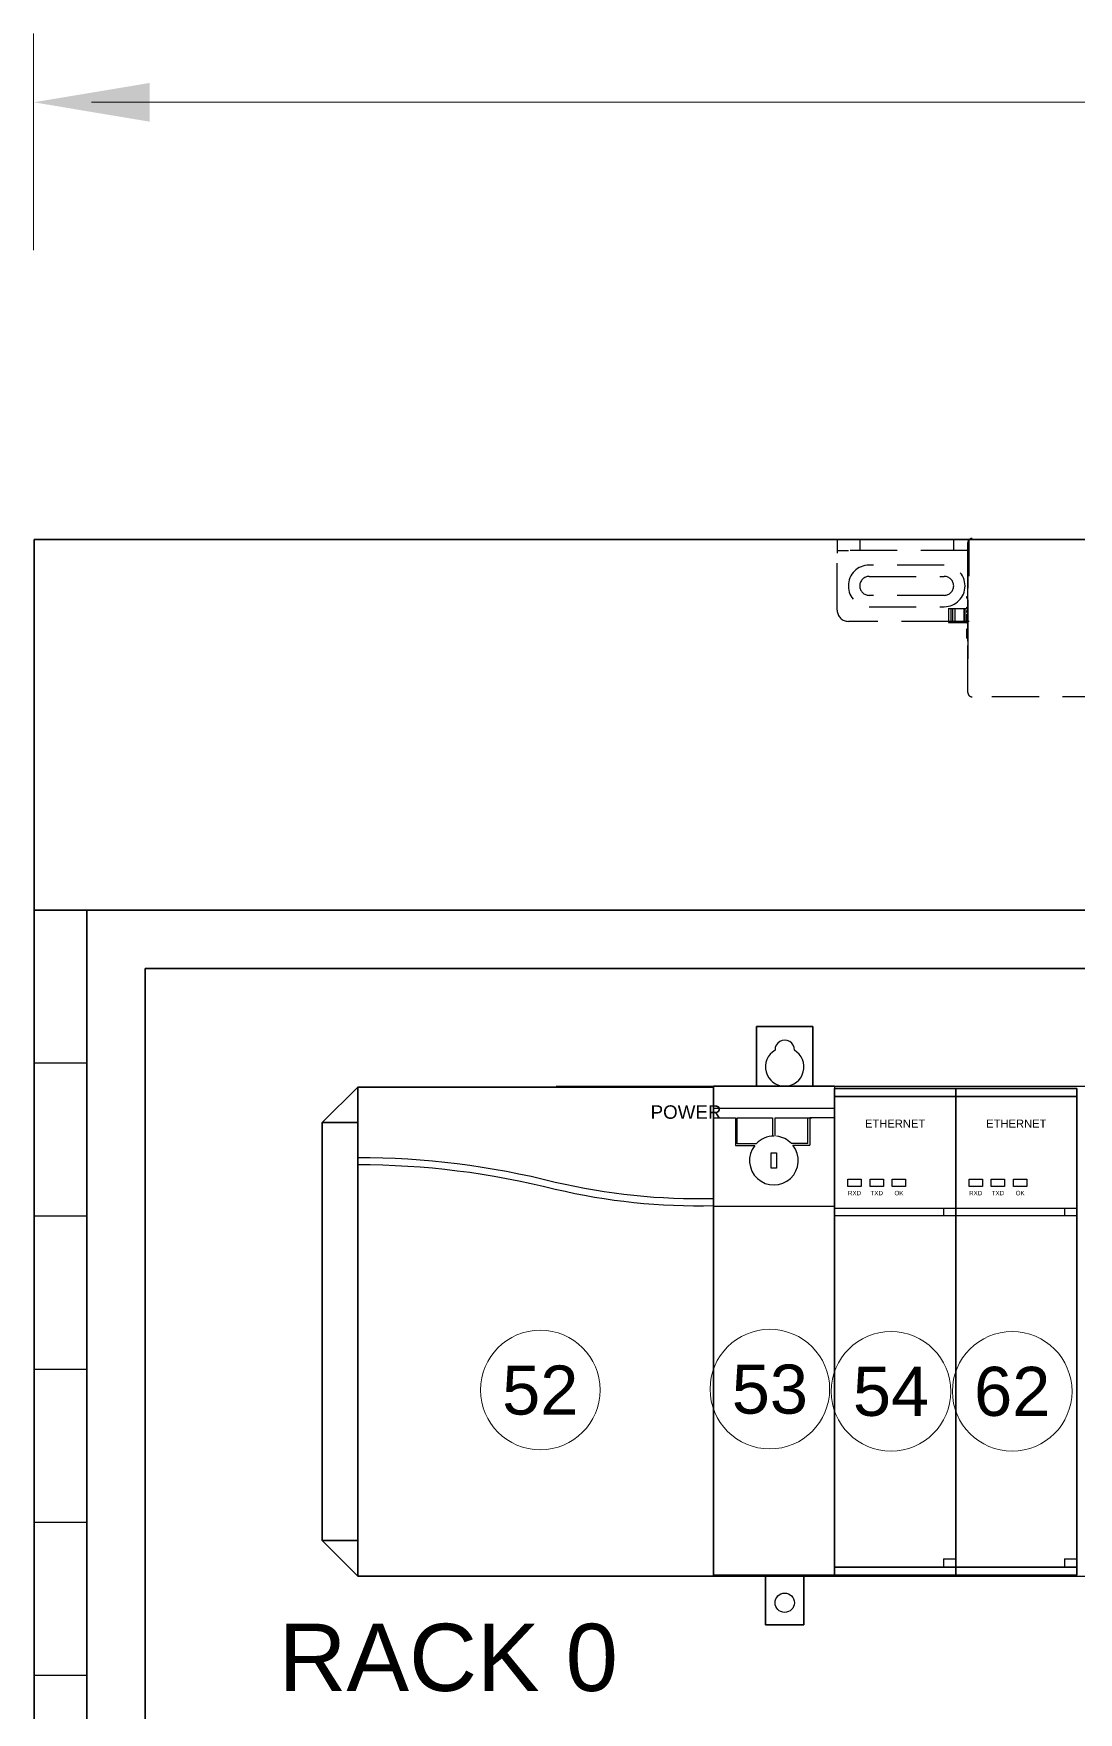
# Paper-space layout '2 DOOR PANEL LAYOUT - A1 Sheet' of a CAD drawing. Extents: x 50 to 825, y 22 to 486.
# Drawn here: x 399.6 to 438.4, y 423.4 to 485.8 of the extents above; entities that cross this region are included whole.
import ezdxf
from ezdxf.enums import TextEntityAlignment as Align

# ---------------------------------------------------------------- set-up
doc = ezdxf.new("R2010")
doc.units = 0
doc.linetypes.add('HIDDEN', pattern=[0.375, 0.25, -0.125])
for name, color, linetype, lineweight in [('N-ANNO-TEXT', 2, 'Continuous', 18), ('N-EQPM', 3, 'Continuous', 25), ('N-PANL', 4, 'Continuous', 35)]:
    doc.layers.add(name, color=color, linetype=linetype, lineweight=lineweight)
doc.styles.add('_CGS_2-5_NOTES', font='arial.ttf', dxfattribs={"height": 2.5})
doc.styles.get("Standard").update_dxf_attribs({"font": 'arial.ttf'})
doc.styles.add('T1_2_5', font='arial.ttf', dxfattribs={"height": 2.5})

psp = doc.layouts.new('2 DOOR PANEL LAYOUT - A1 Sheet')

# ---------------------------------------------------------------- linework, layer by layer
at = {"layer": 'N-ANNO-TEXT'}
for p, q in [((399.564, 477.769), (399.564, 485.821)), ((401.719, 483.266), (511.197, 483.266))]:
    psp.add_line(p, q, dxfattribs=at)
for centre in [(418.4, 435.387, -0.231), (426.936, 435.422, -2.04), (431.44, 435.339, 11.504), (435.946, 435.339, 8.529)]:
    psp.add_circle(centre, 2.223, dxfattribs=at)
psp.add_solid([(403.875, 483.984), (403.875, 482.547), (399.564, 483.266)], dxfattribs=at)
at = {"layer": 'N-EQPM', "linetype": 'HIDDEN', "ltscale": 7}
for p, q in [((429.442, 467.014), (429.442, 466.601)), ((429.855, 467.014), (429.442, 467.014)), ((434.348, 467.014), (429.855, 467.014)), ((434.348, 467.009), (434.348, 467.014)), ((434.348, 467.014), (434.353, 467.014)), ((434.348, 466.601), (434.348, 467.009)), ((429.442, 466.601), (429.855, 466.601)), ((429.442, 466.601), (429.442, 466.497)), ((429.442, 464.38), (429.442, 466.497)), ((434.298, 466.601), (429.855, 466.601)), ((434.298, 465.707), (434.298, 466.895)), ((434.348, 466.601), (434.298, 466.601)), ((434.348, 466.497), (434.348, 466.601)), ((434.348, 465.847), (434.348, 466.497)), ((433.418, 466.06), (430.629, 466.06)), ((434.298, 464.467), (434.298, 465.707)), ((434.309, 462.573), (434.309, 465.722)), ((434.348, 465.644), (434.348, 465.847)), ((430.629, 465.637), (433.418, 465.637)), ((434.311, 465.273), (434.298, 465.273)), ((434.311, 463.019), (434.311, 465.273)), ((433.418, 464.933), (430.629, 464.933)), ((430.629, 464.51), (433.418, 464.51)), ((433.574, 464.44), (433.574, 463.92)), ((433.574, 464.44), (433.782, 464.44)), ((433.658, 464.44), (433.658, 463.92)), ((433.73, 464.44), (433.73, 463.92)), ((433.782, 464.44), (433.808, 464.44)), ((433.808, 464.44), (433.808, 463.92)), ((433.808, 464.44), (433.834, 464.44)), ((433.834, 464.44), (434.16, 464.44)), ((434.16, 464.44), (434.16, 463.92)), ((434.16, 464.44), (434.185, 464.44)), ((434.179, 464.44), (434.179, 463.92)), ((434.185, 464.44), (434.259, 464.44)), ((434.259, 464.894), (434.298, 464.894)), ((434.259, 464.829), (434.259, 464.894)), ((434.259, 464.829), (434.298, 464.829)), ((434.259, 464.433), (434.259, 464.499)), ((434.259, 464.499), (434.298, 464.499)), ((434.259, 464.433), (434.298, 464.433)), ((434.298, 464.894), (434.311, 464.894)), ((434.298, 464.829), (434.311, 464.829)), ((434.298, 464.499), (434.311, 464.499)), ((434.298, 463.229), (434.298, 464.467)), ((434.298, 464.433), (434.311, 464.433)), ((433.574, 463.967), (429.855, 463.967)), ((434.348, 463.967), (433.574, 463.967)), ((433.574, 463.92), (433.782, 463.92)), ((433.782, 463.92), (433.808, 463.92)), ((433.808, 463.92), (433.834, 463.92)), ((433.834, 463.92), (434.16, 463.92)), ((434.16, 463.92), (434.185, 463.92)), ((434.185, 463.92), (434.259, 463.92)), ((434.259, 464.367), (434.298, 464.367)), ((434.259, 464.302), (434.259, 464.367)), ((434.259, 464.302), (434.298, 464.302)), ((434.259, 464.171), (434.259, 464.236)), ((434.259, 464.236), (434.298, 464.236)), ((434.259, 464.171), (434.298, 464.171)), ((434.259, 463.913), (434.259, 464.171)), ((434.259, 463.913), (434.298, 463.913)), ((434.298, 464.367), (434.311, 464.367)), ((434.298, 464.302), (434.311, 464.302)), ((434.298, 464.236), (434.311, 464.236)), ((434.298, 464.171), (434.311, 464.171)), ((434.298, 463.913), (434.311, 463.913)), ((434.259, 463.686), (434.298, 463.686)), ((434.259, 463.544), (434.259, 463.686)), ((434.259, 463.479), (434.259, 463.544)), ((434.259, 463.544), (434.298, 463.544)), ((434.259, 463.479), (434.298, 463.479)), ((434.259, 463.337), (434.259, 463.479)), ((434.259, 463.337), (434.298, 463.337)), ((434.298, 463.686), (434.311, 463.686)), ((434.298, 463.544), (434.311, 463.544)), ((434.298, 463.479), (434.311, 463.479)), ((434.298, 463.337), (434.311, 463.337)), ((434.298, 461.319), (434.298, 463.229)), ((434.311, 463.019), (434.298, 463.019)), ((439.567, 461.164), (434.453, 461.164))]:
    psp.add_line(p, q, dxfattribs=at)
at = {"layer": 'N-EQPM'}
for p, q in [((418.993, 446.684, 7.459), (483.419, 446.684, 7.459)), ((424.84, 446.651), (424.84, 446.486)), ((424.84, 446.651, 12.727), (424.84, 446.486, 12.727)), ((429.336, 445.858, 1.757), (424.84, 445.858, 1.757)), ((424.84, 445.503, 1.666), (425.654, 445.503, 1.666)), ((425.654, 445.503, 1.666), (425.654, 444.482, 1.666)), ((425.719, 444.547, 1.666), (425.719, 445.503, 1.666)), ((425.719, 445.503, 1.666), (427.036, 445.503, 1.666)), ((427.036, 445.503, 1.666), (427.036, 444.827, 1.666)), ((427.137, 444.821, 1.666), (427.137, 445.503, 1.666)), ((427.137, 445.503, 1.666), (428.497, 445.503, 1.666)), ((428.353, 444.552, 1.666), (428.353, 445.503, 1.666)), ((429.336, 445.503, 1.666), (428.418, 445.503, 1.666)), ((428.418, 445.503, 1.666), (428.418, 444.486, 1.666)), ((425.654, 444.482, 1.666), (426.375, 444.482, 1.666)), ((426.432, 444.547, 1.666), (425.719, 444.547, 1.666)), ((428.353, 444.552, 1.666), (427.738, 444.552, 1.666)), ((427.795, 444.486, 1.666), (428.418, 444.486, 1.666)), ((426.988, 444.208, 1.666), (427.186, 444.208, 1.666)), ((426.988, 443.632, 1.666), (426.988, 444.208, 1.666)), ((427.186, 444.208, 1.666), (427.186, 443.632, 1.666)), ((427.186, 443.632, 1.666), (426.988, 443.632, 1.666)), ((429.336, 442.215, 1.666), (424.84, 442.215, 1.666)), ((433.845, 442.132, 15.21), (429.339, 442.132, 15.21)), ((433.388, 442.132, 15.21), (433.388, 441.868, 15.21)), ((438.35, 442.132, 12.235), (433.845, 442.132, 12.235)), ((437.893, 442.132, 12.235), (437.893, 441.868, 12.235)), ((433.845, 441.868, 15.21), (429.339, 441.868, 15.21)), ((438.35, 441.868, 12.235), (433.845, 441.868, 12.235)), ((433.388, 429.107, 15.21), (433.388, 428.806, 15.21)), ((433.388, 429.107, 15.21), (433.845, 429.107, 15.21)), ((437.893, 429.107, 12.235), (437.893, 428.806, 12.235)), ((437.893, 429.107, 12.235), (438.35, 429.107, 12.235)), ((418.993, 428.47, 7.459), (483.419, 428.47, 7.459)), ((424.983, 428.47, 20.186), (429.948, 428.47, 20.186))]:
    psp.add_line(p, q, dxfattribs=at)
at = {"layer": 'N-EQPM', "extrusion": (0, 1, -1.01064e-15)}
for p, q in [((429.336, 446.686, -1.842), (424.84, 446.686, -1.842)), ((425.142, 446.686, -1.968), (429.034, 446.686, -1.968))]:
    psp.add_line(p, q, dxfattribs=at)
at = {"layer": 'N-EQPM', "extrusion": (-1, 0, 0)}
psp.add_line((424.84, 446.686, -1.842), (424.84, 428.505, -1.809), dxfattribs=at)
at = {"layer": 'N-EQPM', "extrusion": (1, 0, 0)}
psp.add_line((429.336, 446.686, -1.842), (429.339, 428.505, -1.809), dxfattribs=at)
at = {"layer": 'N-EQPM', "extrusion": (3.73182e-15, -9.55128e-16, -1)}
psp.add_line((429.336, 446.686, -1.842), (429.339, 428.505, -15.285), dxfattribs=at)
at = {"layer": 'N-EQPM', "extrusion": (0, 1, 0)}
for p, q in [((432.648, 446.598, 10.113), (430.536, 446.598, 10.113)), ((432.648, 446.598, 10.278), (430.536, 446.598, 10.278)), ((432.648, 446.598, 9.948), (430.536, 446.598, 9.948)), ((432.648, 446.598, 9.782), (430.536, 446.598, 9.782)), ((432.648, 446.598, 9.617), (430.536, 446.598, 9.617)), ((432.648, 446.598, 9.452), (430.536, 446.598, 9.452)), ((432.648, 446.598, 9.287), (430.536, 446.598, 9.287)), ((432.648, 446.598, 9.121), (430.536, 446.598, 9.121)), ((432.648, 446.598, 8.956), (430.536, 446.598, 8.956)), ((432.648, 446.598, 8.791), (430.536, 446.598, 8.791)), ((430.536, 446.598, 10.278), (430.536, 446.598, 8.625)), ((432.604, 446.598, 10.444), (430.58, 446.598, 10.444)), ((432.317, 446.598, 10.609), (430.866, 446.598, 10.609)), ((432.648, 446.598, 8.625), (432.648, 446.598, 10.278)), ((437.154, 446.598, 7.138), (435.041, 446.598, 7.138)), ((437.154, 446.598, 7.303), (435.041, 446.598, 7.303)), ((437.154, 446.598, 6.973), (435.041, 446.598, 6.973)), ((437.154, 446.598, 6.807), (435.041, 446.598, 6.807)), ((437.154, 446.598, 6.642), (435.041, 446.598, 6.642)), ((437.154, 446.598, 6.477), (435.041, 446.598, 6.477)), ((437.154, 446.598, 6.312), (435.041, 446.598, 6.312)), ((437.154, 446.598, 6.146), (435.041, 446.598, 6.146)), ((437.154, 446.598, 5.981), (435.041, 446.598, 5.981)), ((437.154, 446.598, 5.816), (435.041, 446.598, 5.816)), ((435.041, 446.598, 7.303), (435.041, 446.598, 5.65)), ((437.109, 446.598, 7.468), (435.086, 446.598, 7.468)), ((436.823, 446.598, 7.634), (435.372, 446.598, 7.634)), ((437.154, 446.598, 5.65), (437.154, 446.598, 7.303))]:
    psp.add_line(p, q, dxfattribs=at)
at = {"layer": 'N-EQPM', "extrusion": (0, -1, 0)}
for p, q in [((429.339, 428.806, 14.433), (429.339, 441.868, 14.433)), ((429.339, 441.868, 15.21), (429.339, 441.868, 14.433)), ((433.845, 428.806, 11.458), (433.845, 441.868, 11.458)), ((433.845, 441.868, 12.235), (433.845, 441.868, 11.458)), ((433.388, 428.806, 14.433), (429.339, 428.806, 14.433)), ((432.648, 428.505, 8.791), (430.536, 428.505, 8.791)), ((432.648, 428.505, 8.956), (430.536, 428.505, 8.956)), ((432.648, 428.505, 9.121), (430.536, 428.505, 9.121)), ((432.648, 428.505, 9.287), (430.536, 428.505, 9.287)), ((432.648, 428.505, 9.452), (430.536, 428.505, 9.452)), ((432.648, 428.505, 9.617), (430.536, 428.505, 9.617)), ((432.648, 428.505, 9.782), (430.536, 428.505, 9.782)), ((432.648, 428.505, 9.948), (430.536, 428.505, 9.948)), ((432.648, 428.505, 10.113), (430.536, 428.505, 10.113)), ((432.648, 428.505, 10.278), (430.536, 428.505, 10.278)), ((430.536, 428.505, 10.278), (430.536, 428.505, 8.625)), ((432.604, 428.505, 10.444), (430.58, 428.505, 10.444)), ((432.317, 428.505, 10.609), (430.866, 428.505, 10.609)), ((432.648, 428.505, 8.625), (432.648, 428.505, 10.278)), ((433.388, 428.806, 15.21), (433.388, 428.806, 14.433)), ((437.893, 428.806, 11.458), (433.845, 428.806, 11.458)), ((437.154, 428.505, 5.816), (435.041, 428.505, 5.816)), ((437.154, 428.505, 5.981), (435.041, 428.505, 5.981)), ((437.154, 428.505, 6.146), (435.041, 428.505, 6.146)), ((437.154, 428.505, 6.312), (435.041, 428.505, 6.312)), ((437.154, 428.505, 6.477), (435.041, 428.505, 6.477)), ((437.154, 428.505, 6.642), (435.041, 428.505, 6.642)), ((437.154, 428.505, 6.807), (435.041, 428.505, 6.807)), ((437.154, 428.505, 6.973), (435.041, 428.505, 6.973)), ((437.154, 428.505, 7.138), (435.041, 428.505, 7.138)), ((437.154, 428.505, 7.303), (435.041, 428.505, 7.303)), ((435.041, 428.505, 7.303), (435.041, 428.505, 5.65)), ((437.109, 428.505, 7.468), (435.086, 428.505, 7.468)), ((436.823, 428.505, 7.634), (435.372, 428.505, 7.634)), ((437.154, 428.505, 5.65), (437.154, 428.505, 7.303)), ((437.893, 428.806, 12.235), (437.893, 428.806, 11.458))]:
    psp.add_line(p, q, dxfattribs=at)
at = {"layer": 'N-EQPM', "extrusion": (0, -1, 1.01064e-15)}
psp.add_line((429.339, 428.505, -1.809), (424.84, 428.505, -1.809), dxfattribs=at)
at = {"layer": 'N-EQPM'}
for points in [[(401.541, 447.542), (399.589, 447.542)], [(401.541, 441.849), (399.589, 441.849)], [(401.541, 436.156), (399.589, 436.156)], [(401.541, 430.463), (399.589, 430.463)], [(401.541, 424.77), (399.589, 424.77)]]:
    psp.add_lwpolyline(points, dxfattribs=at)
at = {"layer": 'N-EQPM', "elevation": 18.842}
for points in [[(411.617, 444.037, -0.062015), (418.96, 443.122, 0.064188), (424.84, 442.513)], [(411.617, 443.773, -0.062015), (418.96, 442.858, 0.064188), (424.84, 442.248)]]:
    psp.add_lwpolyline(points, format="xyb", dxfattribs=at)
at = {"layer": 'N-EQPM'}
for points, elevation in [([(429.835, 442.959), (429.835, 443.223), (430.331, 443.223), (430.331, 442.959)], 15.21), ([(430.661, 442.959), (430.661, 443.223), (431.157, 443.223), (431.157, 442.959)], 15.21), ([(431.488, 442.959), (431.488, 443.223), (431.984, 443.223), (431.984, 442.959)], 15.21), ([(434.34, 442.959), (434.34, 443.223), (434.836, 443.223), (434.836, 442.959)], 12.235), ([(435.167, 442.959), (435.167, 443.223), (435.663, 443.223), (435.663, 442.959)], 12.235), ([(435.993, 442.959), (435.993, 443.223), (436.489, 443.223), (436.489, 442.959)], 12.235)]:
    psp.add_lwpolyline(points, close=True, dxfattribs=dict(at, elevation=elevation))
at = {"layer": 'N-EQPM', "extrusion": (0, -1, 0)}
for centre in [(433.614, 14.881, -428.806), (438.12, 11.906, -428.806)]:
    psp.add_circle(centre, 0.147, dxfattribs=at)
at = {"layer": 'N-EQPM'}
psp.add_circle((427.488, 427.479, 7.459), 0.359, dxfattribs=at)
at = {"layer": 'N-EQPM', "linetype": 'HIDDEN', "ltscale": 7}
for centre, radius, start, end in [((434.453, 466.895), 0.155, 90, 180), ((430.629, 465.285), 0.775, 90, 270), ((433.418, 465.285), 0.775, 270, 90), ((430.629, 465.285), 0.352, 90, 270), ((433.418, 465.285), 0.352, 270, 90), ((429.855, 464.38), 0.413, 180, 270)]:
    psp.add_arc(centre, radius, start, end, dxfattribs=at)
at = {"layer": 'N-EQPM'}
for centre, radius, start, end in [((427.488, 448.04, 7.459), 0.359, 356.78273, 183.21727), ((427.488, 447.4, 7.459), 0.716, 120.02414, 59.97586), ((427.087, 443.92, 1.666), 0.907, 141.73119, 38.66099), ((427.087, 443.92, 1.666), 0.907, 90, 136.28124), ((427.087, 443.92, 1.666), 0.907, 44.14515, 83.57186)]:
    psp.add_arc(centre, radius, start, end, dxfattribs=at)
at = {"layer": 'N-EQPM', "extrusion": (0, 1, 0)}
for centre, start, end in [((-430.866, 10.278, 446.598), 0, 90), ((-432.317, 10.278, 446.598), 90, 180), ((-435.372, 7.303, 446.598), 0, 90), ((-436.823, 7.303, 446.598), 90, 180)]:
    psp.add_arc(centre, 0.331, start, end, dxfattribs=at)
at = {"layer": 'N-EQPM', "extrusion": (0, -1, 0)}
for centre, start, end in [((430.866, 10.278, -428.505), 90, 180), ((432.317, 10.278, -428.505), 0, 90), ((435.372, 7.303, -428.505), 90, 180), ((436.823, 7.303, -428.505), 0, 90)]:
    psp.add_arc(centre, 0.331, start, end, dxfattribs=at)
at = {"layer": 'N-EQPM', "linetype": 'HIDDEN', "ltscale": 7}
for points in [[(430.277, 467.014), (430.277, 466.601)], [(433.77, 466.601), (433.77, 467.014)], [(434.144, 464.44), (434.144, 463.92)]]:
    psp.add_open_spline(points, degree=1, dxfattribs=at)
psp.add_open_spline([(434.298, 461.319), (434.298, 461.31), (434.299, 461.294), (434.305, 461.269), (434.316, 461.245), (434.33, 461.223), (434.348, 461.204), (434.368, 461.188), (434.392, 461.176), (434.42, 461.166), (434.441, 461.164), (434.453, 461.164)], degree=3, knots=[0, 0, 0, 0, 0.101543, 0.20578, 0.311702, 0.420697, 0.526593, 0.635562, 0.741424, 0.850358, 1, 1, 1, 1], dxfattribs=at)
at = {"layer": 'N-EQPM'}
for points in [[(424.84, 446.651, 18.842), (424.84, 428.47, 18.842), (411.617, 428.47, 18.842), (411.617, 446.651, 18.842)], [(411.617, 446.651, 17.602), (411.617, 428.47, 17.602), (424.84, 428.47, 17.602), (424.84, 446.651, 17.602)], [(411.617, 428.47, 17.602), (411.617, 428.47, 17.602), (411.617, 428.47, 17.602), (411.617, 446.651, 17.602)], [(411.617, 428.47, 18.842), (411.617, 428.47, 17.602), (411.617, 446.651, 17.602), (411.617, 446.651, 18.842)], [(424.84, 446.651, 18.842), (424.84, 446.651, 18.842), (411.617, 446.651, 18.842)], [(411.617, 446.651, 18.842), (411.617, 446.651, 17.602), (424.84, 446.651, 17.602), (424.84, 446.651, 18.842)], [(424.84, 446.651), (424.84, 446.651, 12.727), (424.84, 446.486, 12.727), (424.84, 446.486)], [(424.84, 446.651, 17.602), (424.84, 428.47, 17.602), (424.84, 428.47, 18.842), (424.84, 446.651, 18.842)], [(424.84, 446.651, 18.842), (424.84, 446.651, 17.602), (424.84, 446.651, 18.842)], [(424.84, 428.603), (424.84, 446.486), (424.84, 446.486, 0.165)], [(424.84, 446.486, 0.165), (424.84, 428.603, 0.165), (424.84, 428.603), (424.84, 446.486)], [(424.84, 428.47, 17.602), (424.84, 428.47, 17.602), (411.617, 428.47, 17.602)], [(424.84, 428.47, 18.842), (424.84, 428.47, 17.602), (411.617, 428.47, 17.602), (411.617, 428.47, 18.842)]]:
    psp.add_3dface(points, dxfattribs=at)
at = {"layer": 'N-PANL'}
for p, q in [((637.593, 467.014), (399.589, 467.014)), ((399.589, 467.014), (399.589, 228.984)), ((399.589, 258.917), (399.589, 453.235)), ((401.541, 252.35), (401.541, 453.235)), ((635.641, 453.235), (401.541, 453.235)), ((401.541, 453.235), (401.541, 252.35)), ((403.716, 252.35), (403.716, 451.061))]:
    psp.add_line(p, q, dxfattribs=at)
psp.add_lwpolyline([(401.541, 453.235), (399.589, 453.235)], dxfattribs=at)
psp.add_lwpolyline([(403.716, 451.061), (633.467, 451.061), (633.467, 252.35), (403.716, 252.35)], close=True, dxfattribs=at)

# ---------------------------------------------------------------- texts
at = {"layer": 'N-ANNO-TEXT', "style": 'T1_2_5'}
for s, p in [('52', (418.4, 435.387, -0.231)), ('53', (426.936, 435.422, -2.04)), ('54', (431.44, 435.339, 11.504)), ('62', (435.946, 435.339, 8.529))]:
    psp.add_text(s, height=1.825, dxfattribs=at).set_placement(p, align=Align.MIDDLE_CENTER)
at = {"layer": 'N-ANNO-TEXT', "insert": (414.98, 425.43), "char_height": 2.5, "attachment_point": 5, "style": '_CGS_2-5_NOTES'}
psp.add_mtext('RACK 0', dxfattribs=at)
at = {"layer": 'N-EQPM', "style": '_CGS_2-5_NOTES'}
psp.add_text('POWER', height=0.5, dxfattribs=at).set_placement((422.501, 445.473, 18.891))
at = {"layer": 'N-EQPM'}
for s, height, p in [('ETHERNET', 0.2975, (431.592, 445.145, 15.21)), ('ETHERNET', 0.2975, (436.098, 445.145, 12.235)), ('RXD', 0.1653, (430.083, 442.628, 15.21)), ('TXD', 0.1653, (430.909, 442.628, 15.21)), ('OK', 0.1653, (431.736, 442.628, 15.21)), ('RXD', 0.1653, (434.588, 442.628, 12.235)), ('TXD', 0.1653, (435.415, 442.628, 12.235)), ('OK', 0.1653, (436.241, 442.628, 12.235))]:
    psp.add_text(s, height=height, dxfattribs=at).set_placement(p, align=Align.CENTER)

# ---------------------------------------------------------------- meshes
mesh = psp.add_polymesh((6, 3), dxfattribs=at)
for k, corner in enumerate([(426.44, 446.684, 7.592), (426.44, 446.684, 7.459), (426.44, 446.684, 7.459), (426.44, 448.899, 7.592), (426.44, 448.899, 7.459), (426.44, 448.899, 7.459), (428.536, 448.899, 7.592), (428.536, 448.899, 7.459), (426.44, 448.899, 7.459), (428.536, 446.684, 7.592), (428.536, 446.684, 7.459), (426.44, 446.684, 7.459), (428.536, 446.684, 7.592), (428.536, 446.684, 7.592), (426.44, 446.684, 7.592), (428.536, 448.899, 7.592), (428.536, 448.899, 7.592), (426.44, 448.899, 7.592)]):
    mesh.set_mesh_vertex(divmod(k, 3), corner)
mesh = psp.add_polymesh((6, 3), dxfattribs=at)
for k, corner in enumerate([(411.617, 445.329, 18.842), (411.617, 445.329), (411.617, 445.329), (410.295, 445.329, 18.842), (410.295, 445.329), (410.295, 445.329), (410.295, 445.329, 18.842), (410.295, 445.329), (410.295, 445.329), (411.617, 446.651, 18.842), (411.617, 446.651), (411.617, 445.329), (411.617, 446.651, 18.842), (411.617, 446.651, 18.842), (411.617, 445.329, 18.842), (410.295, 445.329, 18.842), (410.295, 445.329, 18.842), (410.295, 445.329, 18.842)]):
    mesh.set_mesh_vertex(divmod(k, 3), corner)
mesh = psp.add_polymesh((6, 3), dxfattribs=at)
for k, corner in enumerate([(424.84, 428.47, 17.602), (424.84, 428.47), (424.84, 428.47), (411.617, 428.47, 17.602), (411.617, 428.47), (411.617, 428.47), (411.617, 446.651, 17.602), (411.617, 446.651), (411.617, 428.47), (424.84, 446.651, 17.602), (424.84, 446.651), (424.84, 428.47), (424.84, 446.651, 17.602), (424.84, 446.651, 17.602), (424.84, 428.47, 17.602), (411.617, 446.651, 17.602), (411.617, 446.651, 17.602), (411.617, 428.47, 17.602)]):
    mesh.set_mesh_vertex(divmod(k, 3), corner)
mesh = psp.add_polymesh((6, 3), dxfattribs=at)
for k, corner in enumerate([(433.845, 428.806, 15.21), (433.845, 428.806, 8.625), (433.845, 428.806, 8.625), (429.339, 428.806, 15.21), (429.339, 428.806, 8.625), (429.339, 428.806, 8.625), (429.339, 446.598, 15.21), (429.339, 446.598, 8.625), (429.339, 428.806, 8.625), (433.845, 446.598, 15.21), (433.845, 446.598, 8.625), (433.845, 428.806, 8.625), (433.845, 446.598, 15.21), (433.845, 446.598, 15.21), (433.845, 428.806, 15.21), (429.339, 446.598, 15.21), (429.339, 446.598, 15.21), (429.339, 428.806, 15.21)]):
    mesh.set_mesh_vertex(divmod(k, 3), corner)
mesh = psp.add_polymesh((6, 3), dxfattribs=at)
for k, corner in enumerate([(433.845, 446.598, 11.6), (433.845, 446.598, 8.625), (433.845, 446.598, 8.625), (429.339, 446.598, 11.6), (429.339, 446.598, 8.625), (429.339, 446.598, 8.625), (429.339, 446.297, 11.6), (429.339, 446.297, 8.625), (429.339, 446.598, 8.625), (433.845, 446.297, 11.6), (433.845, 446.297, 8.625), (433.845, 446.598, 8.625), (433.845, 446.297, 11.6), (433.845, 446.297, 11.6), (433.845, 446.598, 11.6), (429.339, 446.297, 11.6), (429.339, 446.297, 11.6), (429.339, 446.598, 11.6)]):
    mesh.set_mesh_vertex(divmod(k, 3), corner)
mesh = psp.add_polymesh((6, 3), dxfattribs=at)
for k, corner in enumerate([(438.35, 428.806, 12.235), (438.35, 428.806, 5.65), (438.35, 428.806, 5.65), (433.845, 428.806, 12.235), (433.845, 428.806, 5.65), (433.845, 428.806, 5.65), (433.845, 446.598, 12.235), (433.845, 446.598, 5.65), (433.845, 428.806, 5.65), (438.35, 446.598, 12.235), (438.35, 446.598, 5.65), (438.35, 428.806, 5.65), (438.35, 446.598, 12.235), (438.35, 446.598, 12.235), (438.35, 428.806, 12.235), (433.845, 446.598, 12.235), (433.845, 446.598, 12.235), (433.845, 428.806, 12.235)]):
    mesh.set_mesh_vertex(divmod(k, 3), corner)
mesh = psp.add_polymesh((6, 3), dxfattribs=at)
for k, corner in enumerate([(438.35, 446.598, 8.625), (438.35, 446.598, 5.65), (438.35, 446.598, 5.65), (433.845, 446.598, 8.625), (433.845, 446.598, 5.65), (433.845, 446.598, 5.65), (433.845, 446.297, 8.625), (433.845, 446.297, 5.65), (433.845, 446.598, 5.65), (438.35, 446.297, 8.625), (438.35, 446.297, 5.65), (438.35, 446.598, 5.65), (438.35, 446.297, 8.625), (438.35, 446.297, 8.625), (438.35, 446.598, 8.625), (433.845, 446.297, 8.625), (433.845, 446.297, 8.625), (433.845, 446.598, 8.625)]):
    mesh.set_mesh_vertex(divmod(k, 3), corner)
mesh = psp.add_polymesh((6, 3), dxfattribs=at)
for k, corner in enumerate([(411.617, 429.793, 18.842), (411.617, 429.793), (411.617, 429.793), (410.295, 429.793, 18.842), (410.295, 429.793), (410.295, 429.793), (410.295, 445.329, 18.842), (410.295, 445.329), (410.295, 429.793), (411.617, 445.329, 18.842), (411.617, 445.329), (411.617, 429.793), (411.617, 445.329, 18.842), (411.617, 445.329, 18.842), (411.617, 429.793, 18.842), (410.295, 445.329, 18.842), (410.295, 445.329, 18.842), (410.295, 429.793, 18.842)]):
    mesh.set_mesh_vertex(divmod(k, 3), corner)
mesh = psp.add_polymesh((6, 3), dxfattribs=at)
for k, corner in enumerate([(411.617, 428.47, 18.842), (411.617, 428.47), (411.617, 428.47), (410.295, 429.793, 18.842), (410.295, 429.793), (410.295, 429.793), (410.295, 429.793, 18.842), (410.295, 429.793), (410.295, 429.793), (411.617, 429.793, 18.842), (411.617, 429.793), (411.617, 428.47), (411.617, 429.793, 18.842), (411.617, 429.793, 18.842), (411.617, 428.47, 18.842), (410.295, 429.793, 18.842), (410.295, 429.793, 18.842), (410.295, 429.793, 18.842)]):
    mesh.set_mesh_vertex(divmod(k, 3), corner)
mesh = psp.add_polymesh((6, 3), dxfattribs=at)
for k, corner in enumerate([(428.205, 426.652, 7.592), (428.205, 426.652, 7.459), (428.205, 426.652, 7.459), (426.771, 426.652, 7.592), (426.771, 426.652, 7.459), (426.771, 426.652, 7.459), (426.771, 428.47, 7.592), (426.771, 428.47, 7.459), (426.771, 426.652, 7.459), (428.205, 428.47, 7.592), (428.205, 428.47, 7.459), (428.205, 426.652, 7.459), (428.205, 428.47, 7.592), (428.205, 428.47, 7.592), (428.205, 426.652, 7.592), (426.771, 428.47, 7.592), (426.771, 428.47, 7.592), (426.771, 426.652, 7.592)]):
    mesh.set_mesh_vertex(divmod(k, 3), corner)
mesh = psp.add_polymesh((6, 3), dxfattribs=at)
for k, corner in enumerate([(433.845, 428.505, 11.6), (433.845, 428.505, 8.625), (433.845, 428.505, 8.625), (429.339, 428.505, 11.6), (429.339, 428.505, 8.625), (429.339, 428.505, 8.625), (429.339, 428.806, 11.6), (429.339, 428.806, 8.625), (429.339, 428.505, 8.625), (433.845, 428.806, 11.6), (433.845, 428.806, 8.625), (433.845, 428.505, 8.625), (433.845, 428.806, 11.6), (433.845, 428.806, 11.6), (433.845, 428.505, 11.6), (429.339, 428.806, 11.6), (429.339, 428.806, 11.6), (429.339, 428.505, 11.6)]):
    mesh.set_mesh_vertex(divmod(k, 3), corner)
mesh = psp.add_polymesh((6, 3), dxfattribs=at)
for k, corner in enumerate([(438.35, 428.505, 8.625), (438.35, 428.505, 5.65), (438.35, 428.505, 5.65), (433.845, 428.505, 8.625), (433.845, 428.505, 5.65), (433.845, 428.505, 5.65), (433.845, 428.806, 8.625), (433.845, 428.806, 5.65), (433.845, 428.505, 5.65), (438.35, 428.806, 8.625), (438.35, 428.806, 5.65), (438.35, 428.505, 5.65), (438.35, 428.806, 8.625), (438.35, 428.806, 8.625), (438.35, 428.505, 8.625), (433.845, 428.806, 8.625), (433.845, 428.806, 8.625), (433.845, 428.505, 8.625)]):
    mesh.set_mesh_vertex(divmod(k, 3), corner)

doc.saveas('drawing.dxf')
